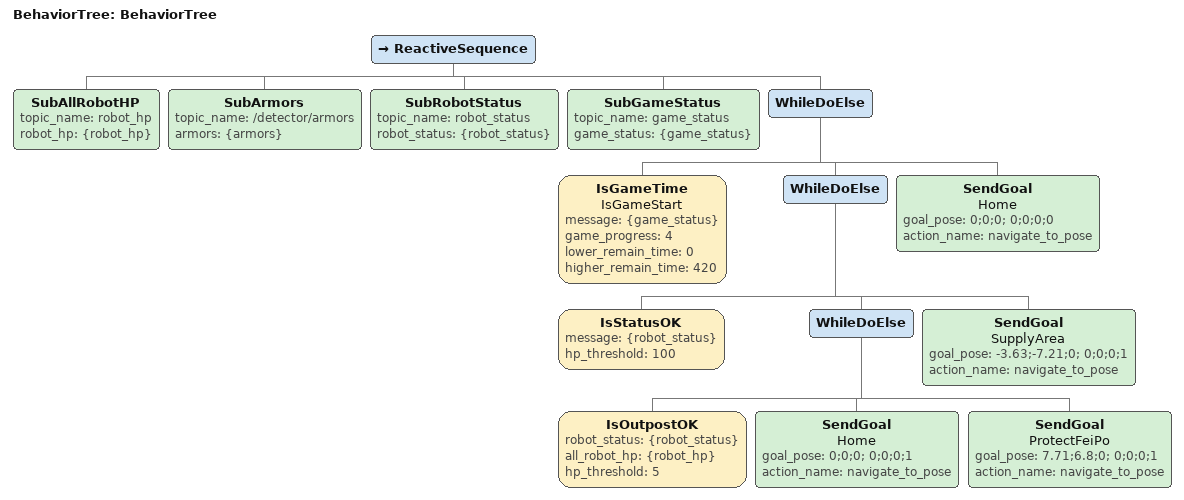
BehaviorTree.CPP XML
<?xml version="1.0" encoding="UTF-8"?>
<root BTCPP_format="4"
      main_tree_to_execute="BehaviorTree">
  <BehaviorTree ID="BehaviorTree">
    <ReactiveSequence>
      <SubAllRobotHP topic_name="robot_hp"
                     robot_hp="{robot_hp}"/>
      <SubArmors topic_name="/detector/armors"
                 armors="{armors}"/>
      <SubRobotStatus topic_name="robot_status"
                      robot_status="{robot_status}"/>
      <SubGameStatus topic_name="game_status"
                     game_status="{game_status}"/>
      <WhileDoElse>
        <IsGameTime name="IsGameStart"
                    message="{game_status}"
                    game_progress="4"
                    lower_remain_time="0"
                    higher_remain_time="420"/>
        <WhileDoElse>
          <IsStatusOK message="{robot_status}"
                      hp_threshold="100"/>
          <WhileDoElse>
            <IsOutpostOK robot_status="{robot_status}"
                         all_robot_hp="{robot_hp}"
                         hp_threshold="5"/>
            <SendGoal name="Home"
                      goal_pose="0;0;0; 0;0;0;1"
                      action_name="navigate_to_pose"/>
            <SendGoal name="ProtectFeiPo"
                      goal_pose="7.71;6.8;0; 0;0;0;1"
                      action_name="navigate_to_pose"/>
          </WhileDoElse>
          <SendGoal name="SupplyArea"
                    goal_pose="-3.63;-7.21;0; 0;0;0;1"
                    action_name="navigate_to_pose"/>
        </WhileDoElse>
        <SendGoal name="Home"
                  goal_pose="0;0;0; 0;0;0;0"
                  action_name="navigate_to_pose"/>
      </WhileDoElse>
    </ReactiveSequence>
  </BehaviorTree>

</root>
